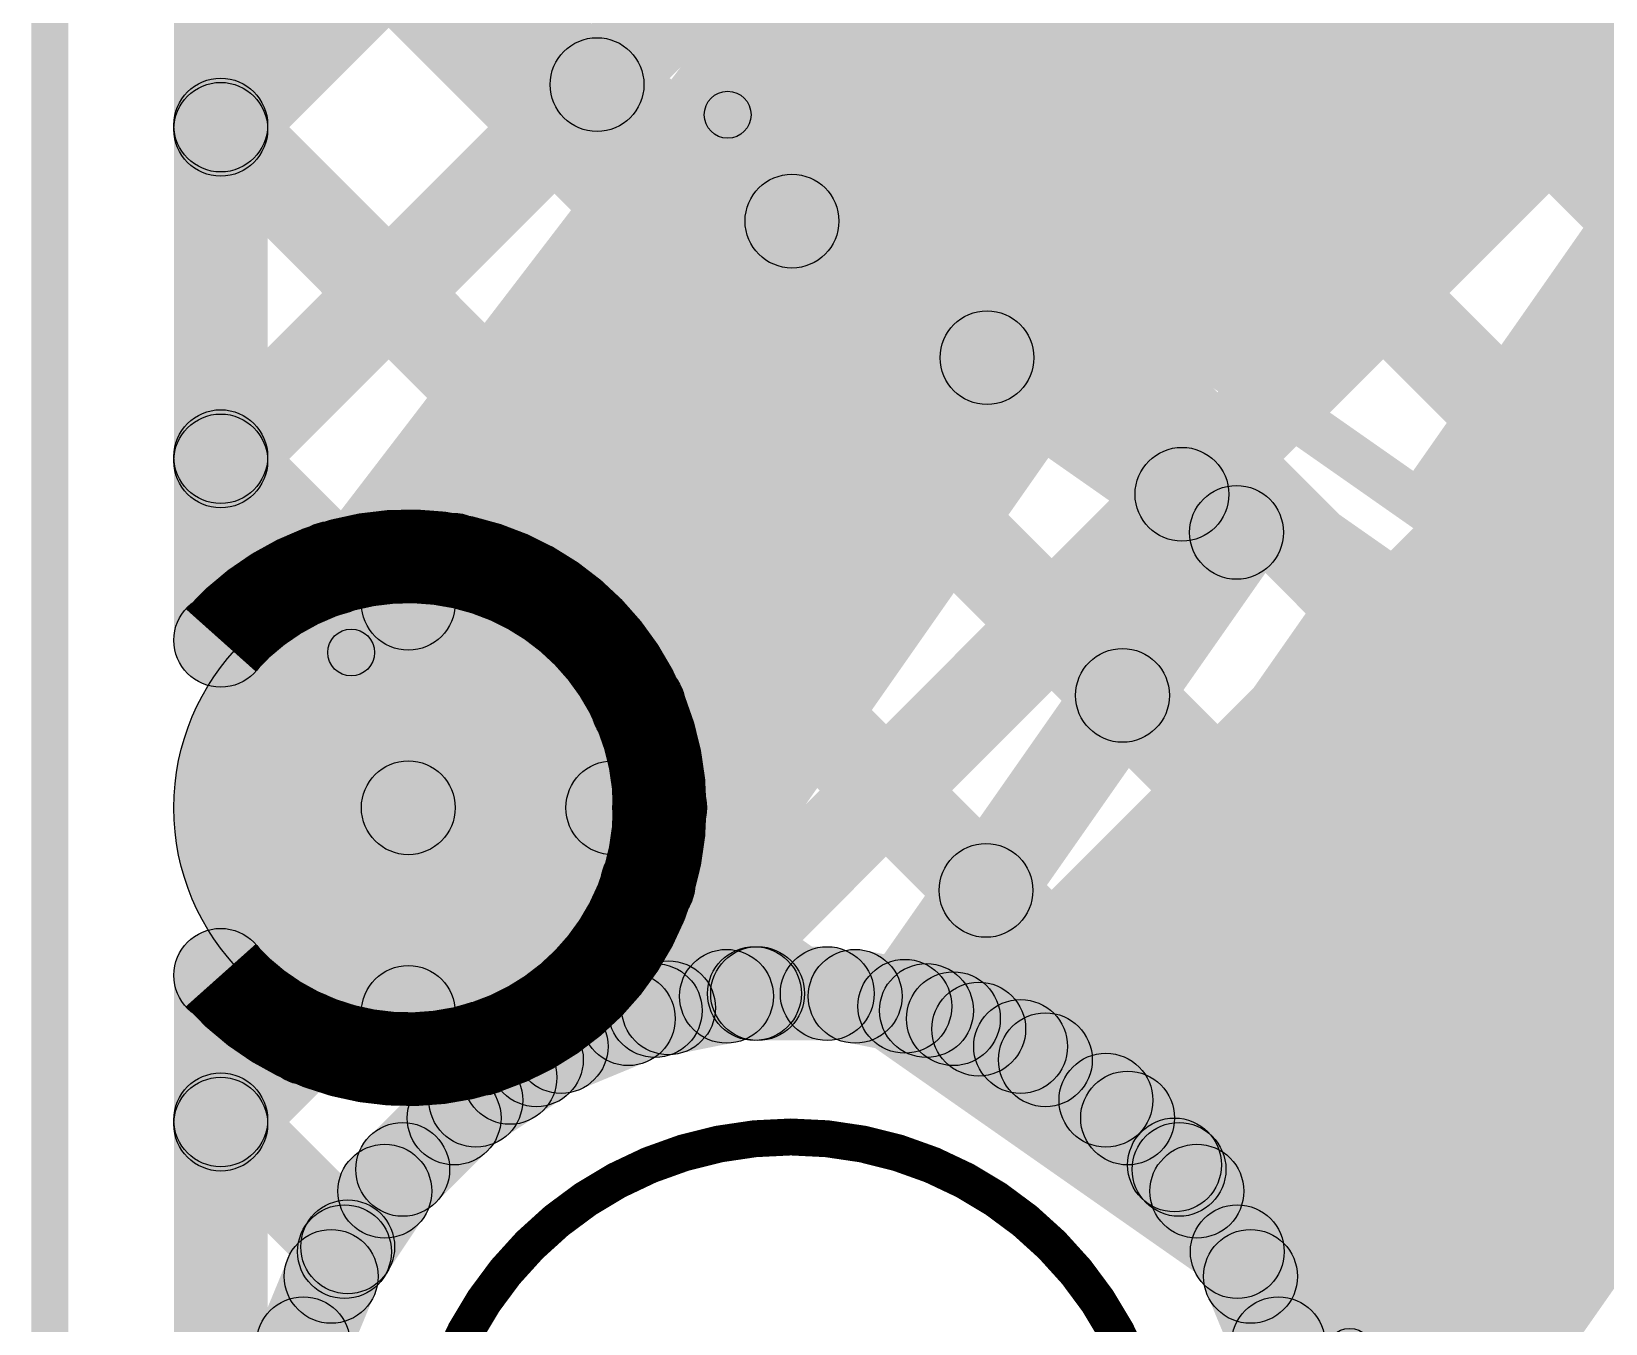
# Model space of a CAD drawing. Header units: millimetres. Extents: x 1.49 to 4.64, y 4.45 to 5.86.
# Drawn here: x 1.4898 to 1.6577, y 4.595 to 4.7328 of the extents above; entities that cross this region are included whole.
import ezdxf

# ---------------------------------------------------------------- set-up
doc = ezdxf.new("R2010")
doc.units = ezdxf.units.MM
doc.header["$MEASUREMENT"] = 0
for name, color, linetype in [('BottomLayer', 5, 'Continuous'), ('Mechanical2', 216, 'Continuous'), ('MultiLayer', 9, 'Continuous'), ('TopLayer', 1, 'Continuous'), ('TopOverlay', 2, 'Continuous'), ('TopPaste', 8, 'Continuous'), ('TopSolder', 216, 'Continuous'), ('ViaHoleLayer', 16, 'Continuous')]:
    doc.layers.add(name, color=color, linetype=linetype)

# ---------------------------------------------------------------- blocks, each defined once
blk = doc.blocks.new('R__1206_1')
at = {"layer": 'TopLayer'}
for points in [[(-0.08, 0.035), (-0.02, 0.035), (-0.02, -0.035), (-0.08, -0.035)], [(0.02, 0.035), (0.08, 0.035), (0.08, -0.035), (0.02, -0.035)]]:
    blk.add_hatch(color=1, dxfattribs=at).paths.add_polyline_path(points)
at = {"layer": 'TopOverlay'}
blk.add_hatch(color=2, dxfattribs=at).paths.add_polyline_path([(-0.084, -0.0415), (-0.084, -0.0365), (0.084, -0.0365), (0.084, -0.0415)])
at = {"layer": 'TopPaste'}
for points in [[(-0.08, 0.035), (-0.02, 0.035), (-0.02, -0.035), (-0.08, -0.035)], [(0.02, 0.035), (0.08, 0.035), (0.08, -0.035), (0.02, -0.035)]]:
    blk.add_hatch(color=8, dxfattribs=at).paths.add_polyline_path(points)
at = {"layer": 'TopSolder'}
for points in [[(-0.084, 0.039), (-0.016, 0.039), (-0.016, -0.039), (-0.084, -0.039)], [(0.016, 0.039), (0.084, 0.039), (0.084, -0.039), (0.016, -0.039)]]:
    blk.add_hatch(color=216, dxfattribs=at).paths.add_polyline_path(points)
blk = doc.blocks.new('SMD_PAD_13')
at = {"layer": 'TopLayer'}
for points in [[(-0.06, 0.03), (-0.02, 0.03), (-0.02, -0.03), (-0.06, -0.03)], [(0.02, 0.03), (0.06, 0.03), (0.06, -0.03), (0.02, -0.03)]]:
    blk.add_hatch(color=1, dxfattribs=at).paths.add_polyline_path(points)
at = {"layer": 'TopOverlay'}
h = blk.add_hatch(color=2, dxfattribs=at)
edge = h.paths.add_edge_path()
edge.add_arc((-0.065, 0.035), 0.0025, 0, 360)
h = blk.add_hatch(color=2, dxfattribs=at)
edge = h.paths.add_edge_path()
edge.add_arc((-0.065, 0.035), 0.0025, 0, 360)
for points in [[(0.065, 0.0375), (0.065, 0.0325), (-0.065, 0.0325), (-0.065, 0.0375)], [(-0.0675, 0.035), (-0.0625, 0.035), (-0.0625, -0.035), (-0.0675, -0.035)], [(0.0625, 0.035), (0.0675, 0.035), (0.0675, -0.035), (0.0625, -0.035)], [(0.065, -0.0325), (0.065, -0.0375), (-0.065, -0.0375), (-0.065, -0.0325)]]:
    blk.add_hatch(color=2, dxfattribs=at).paths.add_polyline_path(points)
h = blk.add_hatch(color=2, dxfattribs=at)
edge = h.paths.add_edge_path()
edge.add_arc((0.065, 0.035), 0.0025, 0, 360)
h = blk.add_hatch(color=2, dxfattribs=at)
edge = h.paths.add_edge_path()
edge.add_arc((0.065, 0.035), 0.0025, 0, 360)
h = blk.add_hatch(color=2, dxfattribs=at)
edge = h.paths.add_edge_path()
edge.add_arc((-0.065, -0.035), 0.0025, 0, 360)
h = blk.add_hatch(color=2, dxfattribs=at)
edge = h.paths.add_edge_path()
edge.add_arc((-0.065, -0.035), 0.0025, 0, 360)
h = blk.add_hatch(color=2, dxfattribs=at)
edge = h.paths.add_edge_path()
edge.add_arc((0.065, -0.035), 0.0025, 0, 360)
h = blk.add_hatch(color=2, dxfattribs=at)
edge = h.paths.add_edge_path()
edge.add_arc((0.065, -0.035), 0.0025, 0, 360)
at = {"layer": 'TopPaste'}
for points in [[(-0.06, 0.03), (-0.02, 0.03), (-0.02, -0.03), (-0.06, -0.03)], [(0.02, 0.03), (0.06, 0.03), (0.06, -0.03), (0.02, -0.03)]]:
    blk.add_hatch(color=8, dxfattribs=at).paths.add_polyline_path(points)
at = {"layer": 'TopSolder'}
for points in [[(-0.064, 0.034), (-0.016, 0.034), (-0.016, -0.034), (-0.064, -0.034)], [(0.016, 0.034), (0.064, 0.034), (0.064, -0.034), (0.016, -0.034)]]:
    blk.add_hatch(color=216, dxfattribs=at).paths.add_polyline_path(points)
at = {"layer": 'TopOverlay'}
for centre in [(-0.065, 0.035), (-0.065, 0.035), (0.065, 0.035), (0.065, 0.035), (-0.065, -0.035), (-0.065, -0.035), (0.065, -0.035), (0.065, -0.035)]:
    blk.add_circle(centre, 0.0025, dxfattribs=at)

msp = doc.modelspace()

# ---------------------------------------------------------------- hatches: boundary and pattern name
at = {"layer": 'BottomLayer'}
for points in [[(1.51354, 4.7188), (1.50646, 4.72587), (2.53458, 5.75399), (2.54166, 5.74692)], [(1.54984, 4.63479), (1.51016, 4.66521), (2.02016, 5.33021), (2.05984, 5.29979)], [(1.51354, 4.68344), (1.50646, 4.69052), (1.97695, 5.161), (1.98402, 5.15393)], [(1.5383, 4.67285), (1.53122, 4.67992), (1.87629, 5.02499), (1.88336, 5.01792)], [(1.55807, 4.65727), (1.551, 4.66434), (1.77564, 4.88898), (1.78271, 4.88191)], [(1.51669, 4.85045), (1.52376, 4.85753), (1.74689, 4.6344), (1.73982, 4.62733)], [(1.515, 4.66786), (1.505, 4.66786), (1.505, 4.835), (1.515, 4.835)], [(1.50646, 4.82532), (1.51354, 4.8324), (1.73403, 4.6119), (1.72696, 4.60483)], [(1.50646, 4.78997), (1.51354, 4.79704), (1.72104, 4.58954), (1.71397, 4.58247)], [(1.50646, 4.75461), (1.51354, 4.76168), (1.70744, 4.56778), (1.70037, 4.56071)], [(1.56129, 4.62513), (1.55422, 4.6322), (1.68368, 4.76167), (1.69075, 4.7546)], [(1.59437, 4.62286), (1.5873, 4.62993), (1.68649, 4.72912), (1.69356, 4.72205)], [(1.50646, 4.71926), (1.51354, 4.72633), (1.69384, 4.54602), (1.68677, 4.53895)], [(1.62744, 4.58522), (1.62037, 4.59229), (1.74275, 4.71467), (1.74982, 4.7076)], [(1.62744, 4.58522), (1.62037, 4.59229), (1.74275, 4.71467), (1.74982, 4.7076)], [(1.61525, 4.60838), (1.60818, 4.61545), (1.70487, 4.71214), (1.71194, 4.70507)], [(1.50646, 4.6839), (1.51354, 4.69097), (1.52542, 4.67909), (1.51835, 4.67202)], [(1.535, 4.65), (1.525, 4.65), (1.525, 4.67181), (1.535, 4.67181)], [(1.53, 4.645), (1.53, 4.655), (1.55181, 4.655), (1.55181, 4.645)], [(1.535, 4.62819), (1.525, 4.62819), (1.525, 4.65), (1.535, 4.65)], [(1.55202, 4.63835), (1.55909, 4.64542), (1.57078, 4.63373), (1.56371, 4.62665)], [(1.56692, 4.62519), (1.56692, 4.63519), (1.57468, 4.63519), (1.57468, 4.62519)], [(1.55731, 4.62348), (1.55536, 4.63329), (1.56296, 4.6348), (1.56492, 4.62499)], [(1.57669, 4.62499), (1.57864, 4.6348), (1.58624, 4.63329), (1.58429, 4.62348)], [(1.515, 4.495), (1.505, 4.495), (1.505, 4.63214), (1.515, 4.63214)], [(1.54821, 4.61993), (1.54439, 4.62916), (1.55155, 4.63213), (1.55538, 4.62289)], [(1.58622, 4.62289), (1.59005, 4.63213), (1.59722, 4.62916), (1.59339, 4.61993)], [(1.51354, 4.61273), (1.50646, 4.61981), (1.51566, 4.629), (1.52273, 4.62193)], [(1.53421, 4.6208), (1.54129, 4.62787), (1.54437, 4.62478), (1.5373, 4.61771)], [(1.53999, 4.61467), (1.53443, 4.62298), (1.54088, 4.62729), (1.54643, 4.61897)], [(1.59517, 4.61897), (1.60072, 4.62729), (1.60717, 4.62298), (1.60162, 4.61467)], [(1.50646, 4.61319), (1.51354, 4.62026), (1.52708, 4.60672), (1.52, 4.59965)], [(1.53294, 4.6079), (1.52587, 4.61497), (1.53135, 4.62046), (1.53843, 4.61339)], [(1.60318, 4.61339), (1.61025, 4.62046), (1.61573, 4.61497), (1.60866, 4.6079)], [(1.52735, 4.59989), (1.51904, 4.60545), (1.52335, 4.6119), (1.53166, 4.60634)], [(1.60994, 4.60634), (1.61826, 4.6119), (1.62256, 4.60545), (1.61425, 4.59989)], [(1.52343, 4.59095), (1.5142, 4.59478), (1.51716, 4.60194), (1.5264, 4.59811)], [(1.6152, 4.59811), (1.62444, 4.60194), (1.62741, 4.59478), (1.61817, 4.59095)]]:
    msp.add_hatch(color=5, dxfattribs=at).paths.add_polyline_path(points)
h = msp.add_hatch(color=5, dxfattribs=at)
edge = h.paths.add_edge_path()
edge.add_arc((1.51, 4.72279), 0.005, 0, 360)
h = msp.add_hatch(color=5, dxfattribs=at)
edge = h.paths.add_edge_path()
edge.add_arc((1.51, 4.72234), 0.005, 0, 360)
h = msp.add_hatch(color=5, dxfattribs=at)
edge = h.paths.add_edge_path()
edge.add_arc((1.51, 4.68744), 0.005, 0, 360)
h = msp.add_hatch(color=5, dxfattribs=at)
edge = h.paths.add_edge_path()
edge.add_arc((1.51, 4.68698), 0.005, 0, 360)
h = msp.add_hatch(color=5, dxfattribs=at)
edge = h.paths.add_edge_path()
edge.add_arc((1.52188, 4.67555), 0.005, 0, 360)
h = msp.add_hatch(color=5, dxfattribs=at)
edge = h.paths.add_edge_path()
edge.add_arc((1.53476, 4.67639), 0.005, 0, 360)
h = msp.add_hatch(color=5, dxfattribs=at)
edge = h.paths.add_edge_path()
edge.add_arc((1.53, 4.67181), 0.005, 0, 360)
h = msp.add_hatch(color=5, dxfattribs=at)
edge = h.paths.add_edge_path()
edge.add_arc((1.53, 4.65), 0.025, 0, 360)
h = msp.add_hatch(color=5, dxfattribs=at)
edge = h.paths.add_edge_path()
edge.add_arc((1.51, 4.66786), 0.005, 0, 360)
h = msp.add_hatch(color=5, dxfattribs=at)
edge = h.paths.add_edge_path()
edge.add_arc((1.51, 4.66786), 0.005, 0, 360)
h = msp.add_hatch(color=5, dxfattribs=at)
edge = h.paths.add_edge_path()
edge.add_arc((1.55454, 4.66081), 0.005, 0, 360)
h = msp.add_hatch(color=5, dxfattribs=at)
edge = h.paths.add_edge_path()
edge.add_arc((1.53, 4.65), 0.01181, 0, 360)
h = msp.add_hatch(color=5, dxfattribs=at)
edge = h.paths.add_edge_path()
edge.add_arc((1.53, 4.65), 0.005, 0, 360)
h = msp.add_hatch(color=5, dxfattribs=at)
edge = h.paths.add_edge_path()
edge.add_arc((1.53, 4.65), 0.005, 0, 360)
h = msp.add_hatch(color=5, dxfattribs=at)
edge = h.paths.add_edge_path()
edge.add_arc((1.53, 4.65), 0.005, 0, 360)
h = msp.add_hatch(color=5, dxfattribs=at)
edge = h.paths.add_edge_path()
edge.add_arc((1.55181, 4.65), 0.005, 0, 360)
h = msp.add_hatch(color=5, dxfattribs=at)
edge = h.paths.add_edge_path()
edge.add_arc((1.55681, 4.65), 0.005, 0, 360)
h = msp.add_hatch(color=5, dxfattribs=at)
edge = h.paths.add_edge_path()
edge.add_arc((1.55681, 4.65), 0.005, 0, 360)
h = msp.add_hatch(color=5, dxfattribs=at)
edge = h.paths.add_edge_path()
edge.add_arc((1.55555, 4.64188), 0.005, 0, 360)
h = msp.add_hatch(color=5, dxfattribs=at)
edge = h.paths.add_edge_path()
edge.add_arc((1.51, 4.63214), 0.005, 0, 360)
h = msp.add_hatch(color=5, dxfattribs=at)
edge = h.paths.add_edge_path()
edge.add_arc((1.51, 4.63214), 0.005, 0, 360)
h = msp.add_hatch(color=5, dxfattribs=at)
edge = h.paths.add_edge_path()
edge.add_arc((1.56394, 4.6299), 0.005, 0, 360)
h = msp.add_hatch(color=5, dxfattribs=at)
edge = h.paths.add_edge_path()
edge.add_arc((1.56692, 4.63019), 0.005, 0, 360)
h = msp.add_hatch(color=5, dxfattribs=at)
edge = h.paths.add_edge_path()
edge.add_arc((1.56725, 4.63019), 0.005, 0, 360)
h = msp.add_hatch(color=5, dxfattribs=at)
edge = h.paths.add_edge_path()
edge.add_arc((1.57468, 4.63019), 0.005, 0, 360)
h = msp.add_hatch(color=5, dxfattribs=at)
edge = h.paths.add_edge_path()
edge.add_arc((1.57766, 4.6299), 0.005, 0, 360)
h = msp.add_hatch(color=5, dxfattribs=at)
edge = h.paths.add_edge_path()
edge.add_arc((1.53, 4.62819), 0.005, 0, 360)
h = msp.add_hatch(color=5, dxfattribs=at)
edge = h.paths.add_edge_path()
edge.add_arc((1.55633, 4.62838), 0.005, 0, 360)
h = msp.add_hatch(color=5, dxfattribs=at)
edge = h.paths.add_edge_path()
edge.add_arc((1.55775, 4.62867), 0.005, 0, 360)
h = msp.add_hatch(color=5, dxfattribs=at)
edge = h.paths.add_edge_path()
edge.add_arc((1.58527, 4.62838), 0.005, 0, 360)
h = msp.add_hatch(color=5, dxfattribs=at)
edge = h.paths.add_edge_path()
edge.add_arc((1.55346, 4.62751), 0.005, 0, 360)
h = msp.add_hatch(color=5, dxfattribs=at)
edge = h.paths.add_edge_path()
edge.add_arc((1.58814, 4.62751), 0.005, 0, 360)
h = msp.add_hatch(color=5, dxfattribs=at)
edge = h.paths.add_edge_path()
edge.add_arc((1.51919, 4.62546), 0.005, 0, 360)
h = msp.add_hatch(color=5, dxfattribs=at)
edge = h.paths.add_edge_path()
edge.add_arc((1.59084, 4.6264), 0.005, 0, 360)
h = msp.add_hatch(color=5, dxfattribs=at)
edge = h.paths.add_edge_path()
edge.add_arc((1.53775, 4.62433), 0.005, 0, 360)
h = msp.add_hatch(color=5, dxfattribs=at)
edge = h.paths.add_edge_path()
edge.add_arc((1.54366, 4.62313), 0.005, 0, 360)
h = msp.add_hatch(color=5, dxfattribs=at)
edge = h.paths.add_edge_path()
edge.add_arc((1.5463, 4.62455), 0.005, 0, 360)
h = msp.add_hatch(color=5, dxfattribs=at)
edge = h.paths.add_edge_path()
edge.add_arc((1.5953, 4.62455), 0.005, 0, 360)
h = msp.add_hatch(color=5, dxfattribs=at)
edge = h.paths.add_edge_path()
edge.add_arc((1.59795, 4.62313), 0.005, 0, 360)
h = msp.add_hatch(color=5, dxfattribs=at)
edge = h.paths.add_edge_path()
edge.add_arc((1.54084, 4.62125), 0.005, 0, 360)
h = msp.add_hatch(color=5, dxfattribs=at)
edge = h.paths.add_edge_path()
edge.add_arc((1.53721, 4.61882), 0.005, 0, 360)
h = msp.add_hatch(color=5, dxfattribs=at)
edge = h.paths.add_edge_path()
edge.add_arc((1.6044, 4.61882), 0.005, 0, 360)
h = msp.add_hatch(color=5, dxfattribs=at)
edge = h.paths.add_edge_path()
edge.add_arc((1.51, 4.61673), 0.005, 0, 360)
h = msp.add_hatch(color=5, dxfattribs=at)
edge = h.paths.add_edge_path()
edge.add_arc((1.53489, 4.61692), 0.005, 0, 360)
h = msp.add_hatch(color=5, dxfattribs=at)
edge = h.paths.add_edge_path()
edge.add_arc((1.60671, 4.61692), 0.005, 0, 360)
h = msp.add_hatch(color=5, dxfattribs=at)
edge = h.paths.add_edge_path()
edge.add_arc((1.51, 4.61627), 0.005, 0, 360)
h = msp.add_hatch(color=5, dxfattribs=at)
edge = h.paths.add_edge_path()
edge.add_arc((1.52941, 4.61144), 0.005, 0, 360)
h = msp.add_hatch(color=5, dxfattribs=at)
edge = h.paths.add_edge_path()
edge.add_arc((1.61172, 4.61192), 0.005, 0, 360)
h = msp.add_hatch(color=5, dxfattribs=at)
edge = h.paths.add_edge_path()
edge.add_arc((1.6122, 4.61144), 0.005, 0, 360)
h = msp.add_hatch(color=5, dxfattribs=at)
edge = h.paths.add_edge_path()
edge.add_arc((1.5275, 4.60912), 0.005, 0, 360)
h = msp.add_hatch(color=5, dxfattribs=at)
edge = h.paths.add_edge_path()
edge.add_arc((1.6141, 4.60912), 0.005, 0, 360)
h = msp.add_hatch(color=5, dxfattribs=at)
edge = h.paths.add_edge_path()
edge.add_arc((1.52354, 4.60319), 0.005, 0, 360)
h = msp.add_hatch(color=5, dxfattribs=at)
edge = h.paths.add_edge_path()
edge.add_arc((1.5232, 4.60267), 0.005, 0, 360)
h = msp.add_hatch(color=5, dxfattribs=at)
edge = h.paths.add_edge_path()
edge.add_arc((1.61841, 4.60267), 0.005, 0, 360)
h = msp.add_hatch(color=5, dxfattribs=at)
edge = h.paths.add_edge_path()
edge.add_arc((1.52178, 4.60003), 0.005, 0, 360)
h = msp.add_hatch(color=5, dxfattribs=at)
edge = h.paths.add_edge_path()
edge.add_arc((1.61982, 4.60003), 0.005, 0, 360)
h = msp.add_hatch(color=5, dxfattribs=at)
edge = h.paths.add_edge_path()
edge.add_arc((1.51881, 4.59286), 0.005, 0, 360)
h = msp.add_hatch(color=5, dxfattribs=at)
edge = h.paths.add_edge_path()
edge.add_arc((1.62279, 4.59286), 0.005, 0, 360)
at = {"layer": 'Mechanical2'}
msp.add_hatch(color=216, dxfattribs=at).paths.add_polyline_path([(1.49375, 4.49206), (1.48981, 4.49206), (1.48981, 4.82969), (1.49375, 4.82969)])
at = {"layer": 'TopLayer'}
for points in [[(1.7047, 4.8017), (1.63189, 4.85268), (1.55459, 4.7423), (1.62741, 4.69131)], [(1.515, 4.66786), (1.505, 4.66786), (1.505, 4.835), (1.515, 4.835)], [(1.64814, 4.5838), (1.75951, 4.74284), (1.71287, 4.7755), (1.6015, 4.61645)], [(1.51354, 4.7188), (1.50646, 4.72587), (1.54752, 4.76692), (1.55459, 4.75985)], [(1.50646, 4.75461), (1.51354, 4.76168), (1.6097, 4.66552), (1.60263, 4.65845)], [(1.53084, 4.73452), (1.53657, 4.74271), (1.6212, 4.68345), (1.61546, 4.67526)], [(1.51354, 4.68344), (1.50646, 4.69052), (1.54659, 4.73065), (1.55367, 4.72357)], [(1.50646, 4.71926), (1.51354, 4.72633), (1.59514, 4.64472), (1.58807, 4.63765)], [(1.6, 4.695), (1.56108, 4.72225), (1.50986, 4.6491), (1.54878, 4.62185)], [(1.5383, 4.67285), (1.53122, 4.67992), (1.56739, 4.71609), (1.57446, 4.70901)], [(1.55807, 4.65727), (1.551, 4.66434), (1.58818, 4.70152), (1.59525, 4.69445)], [(1.50646, 4.6839), (1.51354, 4.69097), (1.52542, 4.67909), (1.51835, 4.67202)], [(1.56129, 4.62513), (1.55422, 4.6322), (1.60898, 4.68696), (1.61605, 4.67989)], [(1.58706, 4.62597), (1.57887, 4.63171), (1.61424, 4.68222), (1.62243, 4.67649)], [(1.535, 4.65), (1.525, 4.65), (1.525, 4.67181), (1.535, 4.67181)], [(1.53, 4.645), (1.53, 4.655), (1.55181, 4.655), (1.55181, 4.645)], [(1.535, 4.62819), (1.525, 4.62819), (1.525, 4.65), (1.535, 4.65)], [(1.55202, 4.63835), (1.55909, 4.64542), (1.57078, 4.63373), (1.56371, 4.62665)], [(1.56692, 4.62519), (1.56692, 4.63519), (1.57468, 4.63519), (1.57468, 4.62519)], [(1.55731, 4.62348), (1.55536, 4.63329), (1.56296, 4.6348), (1.56492, 4.62499)], [(1.57669, 4.62499), (1.57864, 4.6348), (1.58394, 4.63375), (1.58199, 4.62394)], [(1.515, 4.495), (1.505, 4.495), (1.505, 4.63214), (1.515, 4.63214)], [(1.54821, 4.61993), (1.54439, 4.62916), (1.55155, 4.63213), (1.55538, 4.62289)], [(1.51354, 4.61273), (1.50646, 4.61981), (1.51566, 4.629), (1.52273, 4.62193)], [(1.53421, 4.6208), (1.54129, 4.62787), (1.54437, 4.62478), (1.5373, 4.61771)], [(1.53999, 4.61467), (1.53443, 4.62298), (1.54088, 4.62729), (1.54643, 4.61897)], [(1.50646, 4.61319), (1.51354, 4.62026), (1.52708, 4.60672), (1.52, 4.59965)], [(1.53294, 4.6079), (1.52587, 4.61497), (1.53135, 4.62046), (1.53843, 4.61339)], [(1.52735, 4.59989), (1.51904, 4.60545), (1.52335, 4.6119), (1.53166, 4.60634)], [(1.52343, 4.59095), (1.5142, 4.59478), (1.51716, 4.60194), (1.5264, 4.59811)]]:
    msp.add_hatch(color=1, dxfattribs=at).paths.add_polyline_path(points)
h = msp.add_hatch(color=1, dxfattribs=at)
edge = h.paths.add_edge_path()
edge.add_arc((1.55013, 4.72711), 0.005, 0, 360)
h = msp.add_hatch(color=1, dxfattribs=at)
edge = h.paths.add_edge_path()
edge.add_arc((1.51, 4.72279), 0.005, 0, 360)
h = msp.add_hatch(color=1, dxfattribs=at)
edge = h.paths.add_edge_path()
edge.add_arc((1.51, 4.72234), 0.005, 0, 360)
h = msp.add_hatch(color=1, dxfattribs=at)
edge = h.paths.add_edge_path()
edge.add_arc((1.57092, 4.71255), 0.005, 0, 360)
h = msp.add_hatch(color=1, dxfattribs=at)
edge = h.paths.add_edge_path()
edge.add_arc((1.59172, 4.69799), 0.005, 0, 360)
h = msp.add_hatch(color=1, dxfattribs=at)
edge = h.paths.add_edge_path()
edge.add_arc((1.51, 4.68744), 0.005, 0, 360)
h = msp.add_hatch(color=1, dxfattribs=at)
edge = h.paths.add_edge_path()
edge.add_arc((1.51, 4.68698), 0.005, 0, 360)
h = msp.add_hatch(color=1, dxfattribs=at)
edge = h.paths.add_edge_path()
edge.add_arc((1.61251, 4.68343), 0.005, 0, 360)
h = msp.add_hatch(color=1, dxfattribs=at)
edge = h.paths.add_edge_path()
edge.add_arc((1.61833, 4.67936), 0.005, 0, 360)
h = msp.add_hatch(color=1, dxfattribs=at)
edge = h.paths.add_edge_path()
edge.add_arc((1.61833, 4.67936), 0.005, 0, 360)
h = msp.add_hatch(color=1, dxfattribs=at)
edge = h.paths.add_edge_path()
edge.add_arc((1.52188, 4.67555), 0.005, 0, 360)
h = msp.add_hatch(color=1, dxfattribs=at)
edge = h.paths.add_edge_path()
edge.add_arc((1.53476, 4.67639), 0.005, 0, 360)
h = msp.add_hatch(color=1, dxfattribs=at)
edge = h.paths.add_edge_path()
edge.add_arc((1.53, 4.67181), 0.005, 0, 360)
h = msp.add_hatch(color=1, dxfattribs=at)
edge = h.paths.add_edge_path()
edge.add_arc((1.51, 4.66786), 0.005, 0, 360)
h = msp.add_hatch(color=1, dxfattribs=at)
edge = h.paths.add_edge_path()
edge.add_arc((1.51, 4.66786), 0.005, 0, 360)
h = msp.add_hatch(color=1, dxfattribs=at)
edge = h.paths.add_edge_path()
edge.add_arc((1.60617, 4.66198), 0.005, 0, 360)
h = msp.add_hatch(color=1, dxfattribs=at)
edge = h.paths.add_edge_path()
edge.add_arc((1.55454, 4.66081), 0.005, 0, 360)
h = msp.add_hatch(color=1, dxfattribs=at)
edge = h.paths.add_edge_path()
edge.add_arc((1.53, 4.65), 0.01181, 0, 360)
h = msp.add_hatch(color=1, dxfattribs=at)
edge = h.paths.add_edge_path()
edge.add_arc((1.53, 4.65), 0.005, 0, 360)
h = msp.add_hatch(color=1, dxfattribs=at)
edge = h.paths.add_edge_path()
edge.add_arc((1.53, 4.65), 0.005, 0, 360)
h = msp.add_hatch(color=1, dxfattribs=at)
edge = h.paths.add_edge_path()
edge.add_arc((1.53, 4.65), 0.005, 0, 360)
h = msp.add_hatch(color=1, dxfattribs=at)
edge = h.paths.add_edge_path()
edge.add_arc((1.55181, 4.65), 0.005, 0, 360)
h = msp.add_hatch(color=1, dxfattribs=at)
edge = h.paths.add_edge_path()
edge.add_arc((1.55681, 4.65), 0.005, 0, 360)
h = msp.add_hatch(color=1, dxfattribs=at)
edge = h.paths.add_edge_path()
edge.add_arc((1.55681, 4.65), 0.005, 0, 360)
h = msp.add_hatch(color=1, dxfattribs=at)
edge = h.paths.add_edge_path()
edge.add_arc((1.55555, 4.64188), 0.005, 0, 360)
h = msp.add_hatch(color=1, dxfattribs=at)
edge = h.paths.add_edge_path()
edge.add_arc((1.59161, 4.64119), 0.005, 0, 360)
h = msp.add_hatch(color=1, dxfattribs=at)
edge = h.paths.add_edge_path()
edge.add_arc((1.51, 4.63214), 0.005, 0, 360)
h = msp.add_hatch(color=1, dxfattribs=at)
edge = h.paths.add_edge_path()
edge.add_arc((1.51, 4.63214), 0.005, 0, 360)
h = msp.add_hatch(color=1, dxfattribs=at)
edge = h.paths.add_edge_path()
edge.add_arc((1.56394, 4.6299), 0.005, 0, 360)
h = msp.add_hatch(color=1, dxfattribs=at)
edge = h.paths.add_edge_path()
edge.add_arc((1.56692, 4.63019), 0.005, 0, 360)
h = msp.add_hatch(color=1, dxfattribs=at)
edge = h.paths.add_edge_path()
edge.add_arc((1.56725, 4.63019), 0.005, 0, 360)
h = msp.add_hatch(color=1, dxfattribs=at)
edge = h.paths.add_edge_path()
edge.add_arc((1.57468, 4.63019), 0.005, 0, 360)
h = msp.add_hatch(color=1, dxfattribs=at)
edge = h.paths.add_edge_path()
edge.add_arc((1.57766, 4.6299), 0.005, 0, 360)
h = msp.add_hatch(color=1, dxfattribs=at)
edge = h.paths.add_edge_path()
edge.add_arc((1.53, 4.62819), 0.005, 0, 360)
h = msp.add_hatch(color=1, dxfattribs=at)
edge = h.paths.add_edge_path()
edge.add_arc((1.55633, 4.62838), 0.005, 0, 360)
h = msp.add_hatch(color=1, dxfattribs=at)
edge = h.paths.add_edge_path()
edge.add_arc((1.55775, 4.62867), 0.005, 0, 360)
h = msp.add_hatch(color=1, dxfattribs=at)
edge = h.paths.add_edge_path()
edge.add_arc((1.58296, 4.62884), 0.005, 0, 360)
h = msp.add_hatch(color=1, dxfattribs=at)
edge = h.paths.add_edge_path()
edge.add_arc((1.58296, 4.62884), 0.005, 0, 360)
h = msp.add_hatch(color=1, dxfattribs=at)
edge = h.paths.add_edge_path()
edge.add_arc((1.55346, 4.62751), 0.005, 0, 360)
h = msp.add_hatch(color=1, dxfattribs=at)
edge = h.paths.add_edge_path()
edge.add_arc((1.51919, 4.62546), 0.005, 0, 360)
h = msp.add_hatch(color=1, dxfattribs=at)
edge = h.paths.add_edge_path()
edge.add_arc((1.53775, 4.62433), 0.005, 0, 360)
h = msp.add_hatch(color=1, dxfattribs=at)
edge = h.paths.add_edge_path()
edge.add_arc((1.54366, 4.62313), 0.005, 0, 360)
h = msp.add_hatch(color=1, dxfattribs=at)
edge = h.paths.add_edge_path()
edge.add_arc((1.5463, 4.62455), 0.005, 0, 360)
h = msp.add_hatch(color=1, dxfattribs=at)
edge = h.paths.add_edge_path()
edge.add_arc((1.54084, 4.62125), 0.005, 0, 360)
h = msp.add_hatch(color=1, dxfattribs=at)
edge = h.paths.add_edge_path()
edge.add_arc((1.53721, 4.61882), 0.005, 0, 360)
h = msp.add_hatch(color=1, dxfattribs=at)
edge = h.paths.add_edge_path()
edge.add_arc((1.51, 4.61673), 0.005, 0, 360)
h = msp.add_hatch(color=1, dxfattribs=at)
edge = h.paths.add_edge_path()
edge.add_arc((1.53489, 4.61692), 0.005, 0, 360)
h = msp.add_hatch(color=1, dxfattribs=at)
edge = h.paths.add_edge_path()
edge.add_arc((1.51, 4.61627), 0.005, 0, 360)
h = msp.add_hatch(color=1, dxfattribs=at)
edge = h.paths.add_edge_path()
edge.add_arc((1.52941, 4.61144), 0.005, 0, 360)
h = msp.add_hatch(color=1, dxfattribs=at)
edge = h.paths.add_edge_path()
edge.add_arc((1.5275, 4.60912), 0.005, 0, 360)
h = msp.add_hatch(color=1, dxfattribs=at)
edge = h.paths.add_edge_path()
edge.add_arc((1.52354, 4.60319), 0.005, 0, 360)
h = msp.add_hatch(color=1, dxfattribs=at)
edge = h.paths.add_edge_path()
edge.add_arc((1.5232, 4.60267), 0.005, 0, 360)
h = msp.add_hatch(color=1, dxfattribs=at)
edge = h.paths.add_edge_path()
edge.add_arc((1.52178, 4.60003), 0.005, 0, 360)
h = msp.add_hatch(color=1, dxfattribs=at)
edge = h.paths.add_edge_path()
edge.add_arc((1.51881, 4.59286), 0.005, 0, 360)
at = {"layer": 'ViaHoleLayer'}
h = msp.add_hatch(color=16, dxfattribs=at)
edge = h.paths.add_edge_path()
edge.add_arc((1.53, 4.65), 0.00591, 0, 360)

# ---------------------------------------------------------------- linework, layer by layer
at = {"layer": 'BottomLayer', "const_width": 0.01}
for points in [[(1.51, 4.66786, -0.688838), (1.55681, 4.65)], [(1.55681, 4.65, -0.688838), (1.51, 4.63214)]]:
    msp.add_lwpolyline(points, format="xyb", dxfattribs=at)
at = {"layer": 'BottomLayer'}
for centre, radius in [((1.51, 4.72279), 0.005), ((1.51, 4.72234), 0.005), ((1.51, 4.68744), 0.005), ((1.51, 4.68698), 0.005), ((1.52188, 4.67555), 0.005), ((1.53476, 4.67639), 0.005), ((1.53, 4.67181), 0.005), ((1.53, 4.65), 0.025), ((1.51, 4.66786), 0.005), ((1.51, 4.66786), 0.005), ((1.55454, 4.66081), 0.005), ((1.53, 4.65), 0.005), ((1.53, 4.65), 0.005), ((1.53, 4.65), 0.005), ((1.55181, 4.65), 0.005), ((1.55681, 4.65), 0.005), ((1.55681, 4.65), 0.005), ((1.55555, 4.64188), 0.005), ((1.51, 4.63214), 0.005), ((1.51, 4.63214), 0.005), ((1.56394, 4.6299), 0.005), ((1.56692, 4.63019), 0.005), ((1.56725, 4.63019), 0.005), ((1.57468, 4.63019), 0.005), ((1.57766, 4.6299), 0.005), ((1.53, 4.62819), 0.005), ((1.55633, 4.62838), 0.005), ((1.55775, 4.62867), 0.005), ((1.58527, 4.62838), 0.005), ((1.55346, 4.62751), 0.005), ((1.58814, 4.62751), 0.005), ((1.51919, 4.62546), 0.005), ((1.59084, 4.6264), 0.005), ((1.53775, 4.62433), 0.005), ((1.54366, 4.62313), 0.005), ((1.5463, 4.62455), 0.005), ((1.5953, 4.62455), 0.005), ((1.59795, 4.62313), 0.005), ((1.54084, 4.62125), 0.005), ((1.53721, 4.61882), 0.005), ((1.6044, 4.61882), 0.005), ((1.51, 4.61673), 0.005), ((1.53489, 4.61692), 0.005), ((1.60671, 4.61692), 0.005), ((1.51, 4.61627), 0.005), ((1.52941, 4.61144), 0.005), ((1.61172, 4.61192), 0.005), ((1.6122, 4.61144), 0.005), ((1.5275, 4.60912), 0.005), ((1.6141, 4.60912), 0.005), ((1.52354, 4.60319), 0.005), ((1.5232, 4.60267), 0.005), ((1.61841, 4.60267), 0.005), ((1.52178, 4.60003), 0.005), ((1.61982, 4.60003), 0.005), ((1.51881, 4.59286), 0.005), ((1.62279, 4.59286), 0.005)]:
    msp.add_circle(centre, radius, dxfattribs=at)
at = {"layer": 'Mechanical2', "const_width": 0.00394}
msp.add_lwpolyline([(1.61017, 4.57553, 1), (1.53143, 4.57553, 1)], format="xyb", close=True, dxfattribs=at)
at = {"layer": 'MultiLayer'}
for p, q in [((1.55932, 4.61338), (1.56692, 4.6149)), ((1.56692, 4.6149), (1.5708, 4.6149)), ((1.5708, 4.6149), (1.57468, 4.6149)), ((1.57468, 4.6149), (1.58229, 4.61338)), ((1.55215, 4.61042), (1.55932, 4.61338)), ((1.58229, 4.61338), (1.58945, 4.61042)), ((1.5457, 4.60611), (1.55215, 4.61042)), ((1.58945, 4.61042), (1.5959, 4.60611)), ((1.54022, 4.60062), (1.5457, 4.60611)), ((1.5959, 4.60611), (1.60138, 4.60062)), ((1.53591, 4.59417), (1.54022, 4.60062)), ((1.60138, 4.60062), (1.60569, 4.59417))]:
    msp.add_line(p, q, dxfattribs=at)
at = {"layer": 'TopLayer', "const_width": 0.01}
for points in [[(1.51, 4.66786, -0.688838), (1.55681, 4.65)], [(1.55681, 4.65, -0.688838), (1.51, 4.63214)]]:
    msp.add_lwpolyline(points, format="xyb", dxfattribs=at)
at = {"layer": 'TopLayer'}
for centre in [(1.55013, 4.72711), (1.51, 4.72279), (1.51, 4.72234), (1.57092, 4.71255), (1.59172, 4.69799), (1.51, 4.68744), (1.51, 4.68698), (1.61251, 4.68343), (1.61833, 4.67936), (1.61833, 4.67936), (1.52188, 4.67555), (1.53476, 4.67639), (1.53, 4.67181), (1.51, 4.66786), (1.51, 4.66786), (1.60617, 4.66198), (1.55454, 4.66081), (1.53, 4.65), (1.53, 4.65), (1.53, 4.65), (1.55181, 4.65), (1.55681, 4.65), (1.55681, 4.65), (1.55555, 4.64188), (1.59161, 4.64119), (1.51, 4.63214), (1.51, 4.63214), (1.56394, 4.6299), (1.56692, 4.63019), (1.56725, 4.63019), (1.57468, 4.63019), (1.57766, 4.6299), (1.53, 4.62819), (1.55633, 4.62838), (1.55775, 4.62867), (1.58296, 4.62884), (1.58296, 4.62884), (1.55346, 4.62751), (1.51919, 4.62546), (1.53775, 4.62433), (1.54366, 4.62313), (1.5463, 4.62455), (1.54084, 4.62125), (1.53721, 4.61882), (1.51, 4.61673), (1.53489, 4.61692), (1.51, 4.61627), (1.52941, 4.61144), (1.5275, 4.60912), (1.52354, 4.60319), (1.5232, 4.60267), (1.52178, 4.60003), (1.51881, 4.59286)]:
    msp.add_circle(centre, 0.005, dxfattribs=at)

# ---------------------------------------------------------------- block references
for name, p, rotation in [('R__1206_1', (1.645, 4.725), 325), ('SMD_PAD_13', (1.59723, 4.65794), 145)]:
    msp.add_blockref(name, p, dxfattribs=dict(rotation=rotation))

doc.saveas('drawing.dxf')
